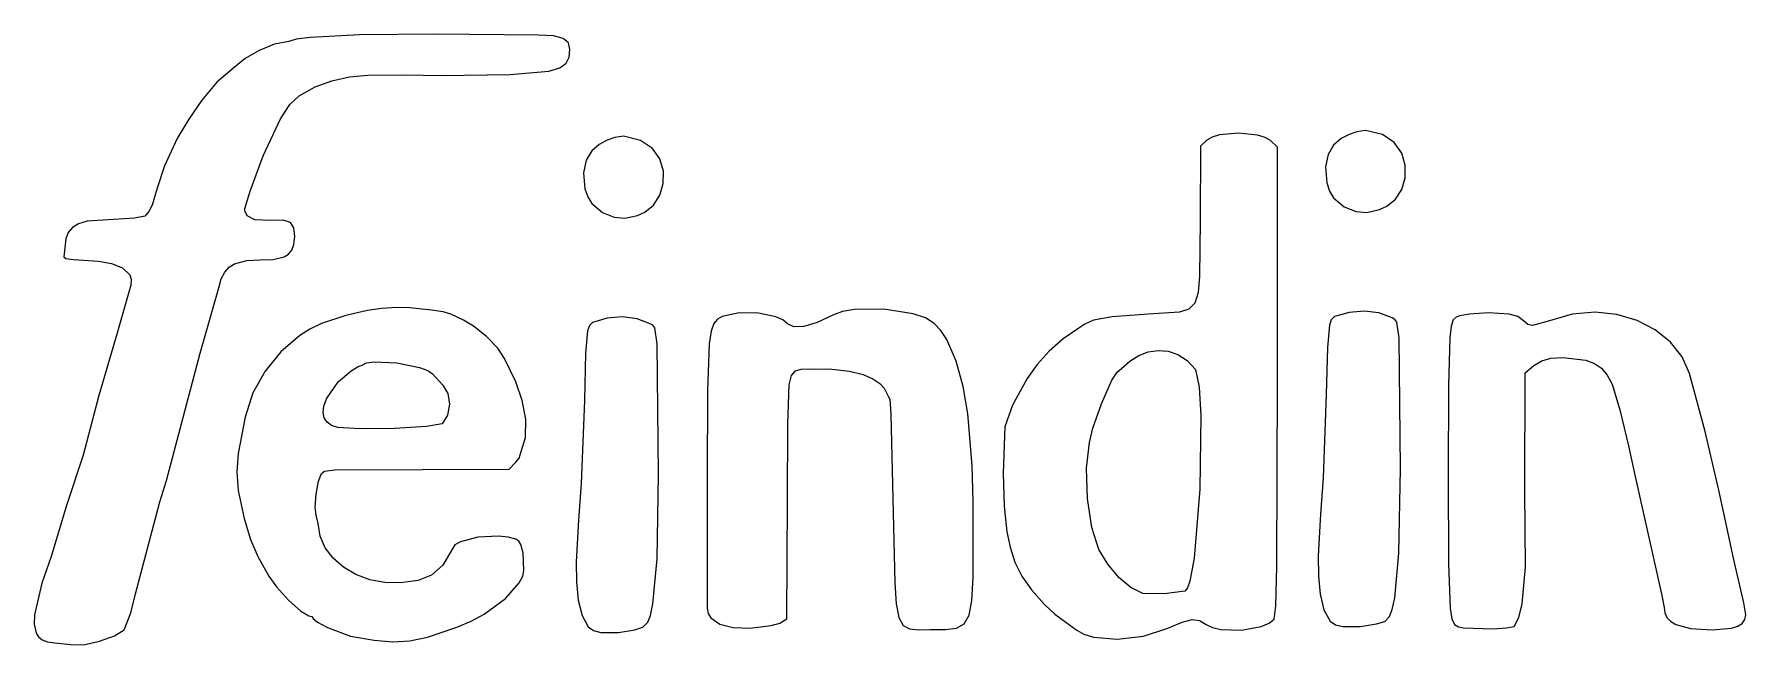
# Model space of a CAD drawing. Extents: x 39 to 208, y 128 to 188.
import ezdxf

# ---------------------------------------------------------------- set-up
doc = ezdxf.new("R2010")
doc.units = 0

msp = doc.modelspace()

# ---------------------------------------------------------------- linework, layer by layer
at = {"layer": 'Layer 1', "color": 10}
for points in [[(47.458603, 129.12873), (48.113559, 130.805634), (48.592865, 132.7006), (51.008255, 141.82365), (51.641478, 143.94032), (55.002052, 156.59017), (56.855775, 163.07099), (57.089065, 163.956482), (57.438618, 164.630448), (57.886288, 165.121992), (58.413929, 165.460221), (59.63654, 165.793153), (60.961284, 165.86209), (62.242996, 165.899876), (63.336507, 166.139354), (63.767323, 166.407493), (64.096651, 166.813371), (64.306346, 167.386095), (64.378262, 168.15477), (64.292668, 169.019867), (63.952868, 169.561027), (63.223539, 169.800594), (61.969355, 169.76091), (60.422353, 169.817718), (59.671767, 170.234621), (59.431339, 170.707664), (59.414809, 170.93289), (59.959583, 172.679524), (61.245264, 176.176994), (62.969528, 179.85156), (63.901651, 181.263459), (64.830049, 182.12948), (66.405223, 183.024608), (68.07895, 183.632645), (69.828677, 184.005484), (71.631851, 184.195018), (75.30833, 184.231734), (78.927965, 184.15793), (85.753472, 184.239065), (89.607877, 184.586427), (90.67861, 184.91219), (91.315799, 185.367204), (91.622523, 185.972368), (91.701858, 186.74858), (91.552187, 187.411303), (91.03945, 187.839547), (90.068061, 188.076133), (88.542434, 188.16388), (78.392306, 188.252926), (70.827559, 188.178043), (65.933741, 187.941358), (64.515166, 187.763005), (63.796403, 187.545), (62.367551, 187.266301), (60.867739, 186.651512), (59.475334, 185.83617), (58.368707, 184.95581), (56.648309, 183.482905), (55.156075, 181.719107), (53.869193, 179.824333), (52.764854, 177.9585), (51.469418, 175.198499), (50.746588, 172.960202), (50.218664, 171.281417), (49.909759, 170.663656), (49.507943, 170.19995), (48.472759, 169.973962), (46.421057, 169.85542), (43.792157, 169.680816), (42.932934, 169.437205), (42.320179, 169.0722), (41.911134, 168.572909), (41.663036, 167.926442), (41.478639, 166.14041), (41.678356, 165.973652), (42.441944, 165.898325), (44.893758, 165.734348), (46.198497, 165.501888), (47.300133, 165.073243), (48.006922, 164.376509), (48.152329, 163.905138), (48.127121, 163.33978), (46.670216, 158.23289), (44.927758, 152.367219), (43.37712, 146.45894), (41.743299, 141.445677), (40.196646, 136.40477), (39.292117, 133.74621), (38.568694, 130.61362), (38.529962, 129.66419), (38.71519, 128.785062), (38.954864, 128.418111), (39.326219, 128.124234), (39.854484, 127.921931), (40.564889, 127.8297), (42.130341, 127.65771), (43.414562, 127.631781), (45.013143, 127.980874), (46.502388, 128.53614), (47.458603, 129.12873), (47.458603, 129.12873)], [(151.04817, 129.2767), (152.465223, 129.878192), (153.449834, 130.129082), (154.184933, 130.047367), (154.85345, 129.65104), (155.469183, 129.338194), (156.309078, 129.145988), (158.34207, 129.09855), (160.313854, 129.458842), (161.07724, 129.776298), (161.58586, 130.17698), (161.741138, 131.488092), (161.841698, 135.4118), (161.91659, 153.8069), (161.92459, 177.03672), (161.2245, 177.68555), (160.701621, 177.996877), (159.948348, 178.222474), (158.05948, 178.413857), (156.175607, 178.254462), (155.428578, 178.041586), (154.91444, 177.73905), (154.27739, 177.14374), (154.23319, 169.7354), (154.177805, 164.228823), (154.029244, 162.609301), (153.70059, 161.566213), (153.117206, 160.964998), (152.204455, 160.671101), (149.09231, 160.46702), (145.498753, 160.185032), (143.656653, 159.847417), (142.812588, 159.469367), (142.21314, 159.06607), (140.632127, 158.013348), (139.249306, 156.792253), (138.059835, 155.462175), (137.058875, 154.082504), (135.603129, 151.41194), (134.84335, 149.25568), (134.698018, 144.681997), (134.789752, 141.401405), (135.0441, 138.8453), (135.386068, 137.309592), (135.863069, 135.843015), (136.542838, 134.438906), (137.49311, 133.0906), (138.790078, 131.633954), (139.828406, 130.66096), (142.00009, 129.07909), (142.703966, 128.670536), (143.640957, 128.388194), (145.992101, 128.197298), (148.60916, 128.496694), (151.04777, 129.27668), (151.04817, 129.2767)], [(172.04531, 170.83317), (172.77292, 171.16471), (173.632636, 171.860414), (174.250497, 172.845062), (174.586813, 174.009434), (174.601894, 175.244314), (174.25605, 176.440481), (173.509591, 177.488719), (172.322828, 178.279808), (170.65607, 178.70453), (169.7808, 178.559469), (169.031835, 178.31153), (168.230171, 177.885441), (167.491951, 177.235294), (166.933314, 176.31518), (166.670404, 175.079192), (166.81936, 173.48142), (167.090643, 172.669161), (167.490405, 172.012676), (168.546901, 171.110254), (169.731927, 170.660605), (170.78856, 170.55018), (172.04531, 170.83317), (172.04531, 170.83317)], [(98.414336, 170.25907), (99.141946, 170.59061), (100.00166, 171.286314), (100.61952, 172.270962), (100.955835, 173.435334), (100.970915, 174.670214), (100.625072, 175.866381), (99.878614, 176.914619), (98.691852, 177.705708), (97.025096, 178.13043), (96.149826, 177.985369), (95.400861, 177.73743), (94.599197, 177.311341), (93.860977, 176.661194), (93.30234, 175.74108), (93.03943, 174.505092), (93.188386, 172.90732), (93.459669, 172.095061), (93.859431, 171.438576), (94.915927, 170.536154), (96.100953, 170.086505), (97.157586, 169.97608), (98.414336, 170.25907), (98.414336, 170.25907)], [(77.576222, 128.38104), (80.486639, 129.38508), (81.901918, 129.964856), (83.189013, 130.657995), (85.299645, 132.228536), (86.660529, 133.785055), (87.010438, 134.460665), (87.113658, 135.0159), (87.043234, 136.730955), (86.825627, 137.591545), (86.618715, 137.913948), (86.326394, 138.12303), (85.558601, 138.332867), (84.617502, 138.425161), (82.555262, 138.306968), (80.819431, 137.868153), (80.286342, 137.55967), (80.089764, 137.20842), (79.072288, 135.522785), (77.967885, 134.532659), (76.622467, 134.027698), (74.881947, 133.79756), (73.322401, 133.811678), (71.832948, 134.091767), (70.455659, 134.607574), (69.232609, 135.328844), (68.20587, 136.225325), (67.417516, 137.266763), (66.909619, 138.422906), (66.724254, 139.6635), (66.507495, 140.51038), (66.408527, 141.295312), (66.512747, 142.595154), (66.750748, 143.884749), (67.053126, 144.63894), (67.354078, 144.881027), (68.37026, 144.999212), (77.061505, 145.04861), (85.674913, 145.05861), (86.301896, 145.726), (86.686743, 146.197346), (86.731569, 146.39339), (87.287402, 148.203594), (87.321164, 150.028054), (86.959096, 151.87073), (86.327437, 153.73558), (85.187529, 156.05015), (84.550539, 157.07299), (83.410499, 158.23585), (82.141403, 159.25561), (81.117244, 159.84915), (79.860324, 160.466868), (79.105659, 160.689708), (77.955721, 160.84313), (75.792344, 161.086158), (74.563094, 161.13237), (72.985079, 161.02617), (71.594274, 160.814435), (69.446446, 160.333979), (67.040721, 159.526153), (65.897123, 158.981149), (64.876222, 158.33231), (63.012227, 156.705901), (61.444232, 154.810872), (60.237424, 152.650947), (59.456989, 150.22985), (58.772123, 146.616258), (58.628873, 144.797343), (58.753512, 142.95381), (59.369779, 140.171099), (59.983997, 138.087227), (60.733883, 136.40012), (61.804228, 134.45922), (62.563592, 133.377943), (63.771244, 132.075007), (64.993161, 130.978971), (65.795318, 130.51839), (66.080516, 130.43969), (66.199138, 130.25047), (66.627898, 129.88222), (67.651177, 129.340361), (69.903305, 128.48705), (72.253994, 128.07542), (74.132393, 127.923144), (75.814477, 128.02642), (77.576222, 128.38145), (77.576222, 128.38104)], [(98.938906, 129.37226), (99.41573, 129.881559), (99.677059, 130.548522), (99.929738, 131.708044), (100.337361, 136.157817), (100.49503, 144.53698), (100.364438, 157.52115), (100.117985, 159.104436), (99.918209, 159.354257), (99.655493, 159.50396), (98.35794, 160.000178), (96.896491, 160.185609), (95.386343, 160.065412), (93.942696, 159.64475), (93.630006, 159.32233), (93.431963, 158.796583), (93.248286, 156.582014), (93.128607, 151.894865), (92.809866, 143.62896), (92.550176, 140.016202), (92.325577, 135.881821), (92.346586, 133.882106), (92.520546, 132.067685), (92.895516, 130.543792), (93.519556, 129.41566), (94.04531, 129.05), (94.774794, 128.859053), (96.524161, 128.857721), (98.126063, 129.124509), (98.938906, 129.37226), (98.938906, 129.37226)], [(112.5245, 129.77116), (113.20725, 130.21852), (113.29065, 141.96214), (113.31451, 149.573155), (113.465566, 153.43591), (113.692002, 154.362239), (114.074087, 154.832163), (114.653106, 155.0059), (115.47034, 155.04367), (117.697239, 155.004963), (119.448125, 154.795638), (120.782295, 154.457841), (121.759044, 154.033723), (122.437669, 153.56543), (122.877468, 153.095111), (123.27777, 152.31699), (123.433787, 152.027448), (123.545777, 150.526663), (123.77129, 140.76352), (123.93226, 133.774231), (124.080631, 131.689098), (124.340657, 130.336204), (124.762139, 129.559973), (125.394876, 129.20483), (126.288666, 129.115197), (127.49331, 129.1355), (128.968616, 129.160572), (130.060038, 129.29229), (130.824054, 129.701469), (131.317144, 130.558923), (131.595785, 132.035467), (131.716457, 134.301916), (131.70981, 141.88779), (131.628253, 145.419752), (131.184551, 150.574685), (130.721367, 153.27537), (130.041012, 155.799323), (129.101273, 157.952386), (128.520944, 158.829159), (127.85994, 159.5404), (126.974685, 160.085334), (125.775025, 160.499128), (122.852277, 160.945635), (119.931266, 160.904589), (118.733777, 160.708943), (117.85156, 160.40066), (116.228202, 159.644106), (114.908245, 159.23997), (113.919758, 159.193726), (113.29081, 159.51085), (112.814197, 159.886464), (112.137972, 160.191351), (110.3957, 160.566166), (108.482023, 160.589743), (106.81497, 160.21653), (106.334541, 159.959235), (105.968364, 159.531589), (105.700966, 158.769665), (105.516879, 157.509535), (105.33675, 152.838946), (105.30421, 144.2084), (105.30421, 131.27518), (105.419225, 130.747862), (105.678028, 130.309212), (106.578056, 129.678526), (107.906404, 129.344355), (109.56518, 129.26793), (111.651275, 129.534395), (112.5245, 129.77116), (112.5245, 129.77116)], [(172.56988, 129.94636), (173.046706, 130.455659), (173.308036, 131.122622), (173.560716, 132.282144), (173.968341, 136.731917), (174.12601, 145.11108), (173.995417, 158.09525), (173.748963, 159.678536), (173.549187, 159.928357), (173.28647, 160.07806), (171.988915, 160.574278), (170.527465, 160.759709), (169.017317, 160.639512), (167.57367, 160.21885), (167.26098, 159.89643), (167.062937, 159.370683), (166.87926, 157.156114), (166.759581, 152.468965), (166.44084, 144.20306), (166.18115, 140.590302), (165.956551, 136.455921), (165.97756, 134.456206), (166.15152, 132.641785), (166.52649, 131.117892), (167.15053, 129.98976), (167.676284, 129.6241), (168.405768, 129.433153), (170.155135, 129.431821), (171.757037, 129.698609), (172.56988, 129.94636), (172.56988, 129.94636)], [(185.39105, 129.4516), (185.879147, 130.344457), (186.211042, 131.699603), (186.51715, 135.32433), (186.47511, 142.92449), (186.49391, 154.64755), (187.351299, 155.371085), (188.152994, 155.840522), (189.059049, 156.088998), (190.22952, 156.14965), (192.51876, 155.892227), (193.373063, 155.569479), (194.072576, 155.081859), (194.646365, 154.402733), (195.123496, 153.505468), (195.90405, 150.94998), (196.73988, 147.3781), (197.40545, 144.3354), (199.62982, 134.44382), (200.02638, 132.69001), (200.28955, 131.34252), (200.359699, 130.808346), (200.572545, 130.350839), (200.931682, 129.968323), (201.440709, 129.659118), (202.922814, 129.253929), (205.04763, 129.12185), (206.976957, 129.276564), (207.605443, 129.474847), (208.037125, 129.758096), (208.292492, 130.129572), (208.39203, 130.592536), (208.20557, 131.80597), (207.162254, 136.229789), (206.22378, 140.69737), (205.70573, 142.96747), (204.372816, 148.792156), (202.80408, 154.56501), (202.073525, 156.225315), (200.920238, 157.683765), (199.411764, 158.897777), (197.61565, 159.824768), (195.599443, 160.422155), (193.43069, 160.647356), (191.176936, 160.457789), (188.90573, 159.81087), (187.211135, 159.317219), (186.748104, 159.436851), (186.34913, 159.79997), (185.754879, 160.218243), (184.914164, 160.468888), (182.873593, 160.599474), (180.987914, 160.456083), (180.01763, 160.30307), (179.635498, 160.172589), (179.34872, 159.888394), (179.14356, 159.260715), (179.00628, 158.099784), (178.88041, 153.41909), (178.86121, 144.32816), (178.879468, 135.666128), (179.038926, 131.264558), (179.218566, 130.198053), (179.489859, 129.640593), (179.871588, 129.406821), (180.38254, 129.31138), (183.255993, 129.21609), (184.656342, 129.299247), (185.39101, 129.45164), (185.39105, 129.4516)], [(148.56354, 132.73983), (147.35244, 133.318132), (146.158541, 134.327578), (145.072014, 135.630329), (144.18303, 137.08855), (143.47683, 139.267604), (143.052911, 142.157027), (142.962654, 145.167287), (143.25744, 147.70885), (143.596202, 149.134422), (144.435291, 151.560174), (145.482815, 153.895811), (145.993523, 154.68912), (146.44688, 155.05104), (147.249939, 155.782172), (148.142048, 156.341575), (149.094759, 156.708851), (150.079622, 156.863605), (151.06819, 156.785441), (152.032013, 156.453963), (152.942642, 155.848774), (153.77163, 154.94948), (154.128229, 153.208833), (154.308317, 150.387666), (154.213954, 143.089305), (153.638516, 136.225464), (153.217262, 133.947447), (152.981453, 133.270332), (152.73198, 132.96721), (150.658451, 132.696129), (148.56354, 132.73983), (148.56354, 132.73983)], [(68.651806, 149.21457), (68.043253, 149.417699), (67.592547, 149.735066), (67.308271, 150.161258), (67.199003, 150.690865), (67.273326, 151.318474), (67.539821, 152.038674), (68.683646, 153.7352), (69.972228, 154.831786), (70.673581, 155.270694), (71.091263, 155.38445), (71.504947, 155.61737), (72.292532, 155.723489), (74.503024, 155.614874), (76.749982, 155.177705), (77.583149, 154.87313), (78.060648, 154.53108), (79.090364, 153.41928), (79.592324, 152.581467), (79.731477, 151.506919), (79.533886, 150.428851), (79.025614, 149.58048), (77.457545, 149.305197), (74.283205, 149.119884), (70.886618, 149.073371), (68.651804, 149.21449), (68.651806, 149.21457)]]:
    msp.add_lwpolyline(points, dxfattribs=at)

doc.saveas('drawing.dxf')
